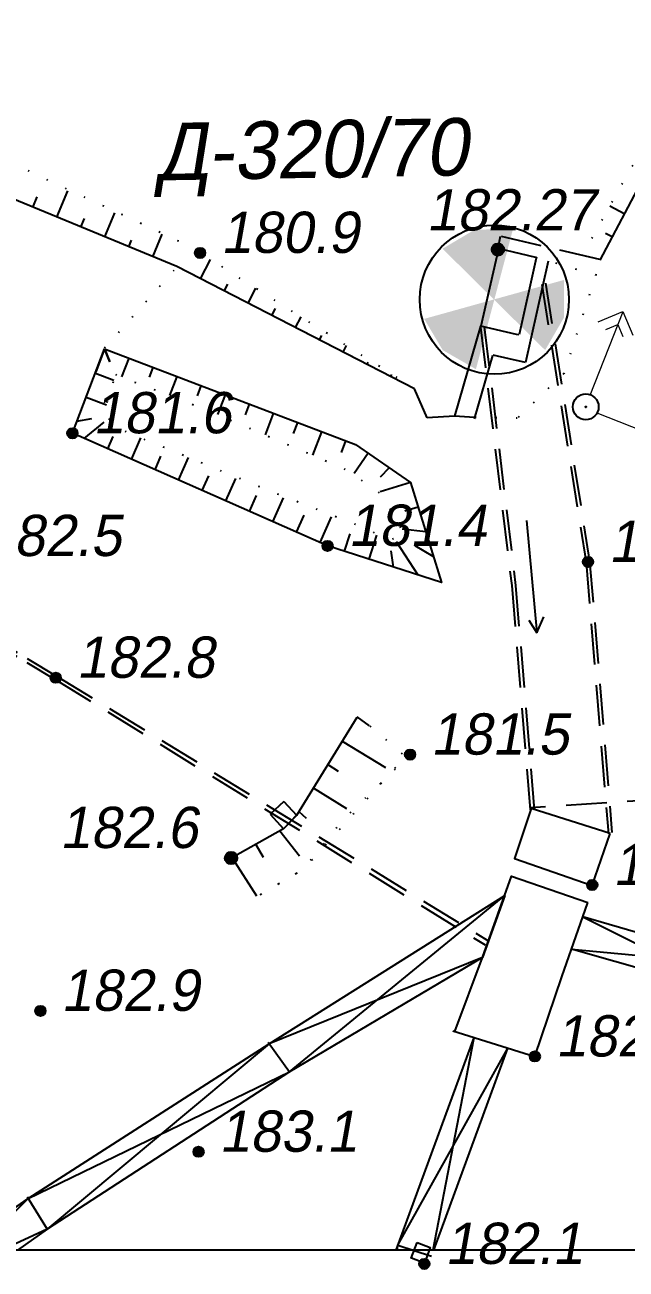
# Model space of a CAD drawing. Header units: millimetres. Extents: x 0 to 6474735, y 0 to 11273163.
# Drawn here: x 3233435.1 to 3233481.7, y 5634882.2 to 5634978.7 of the extents above; entities that cross this region are included whole.
import ezdxf
from ezdxf.enums import TextEntityAlignment as Align

# ---------------------------------------------------------------- set-up
doc = ezdxf.new("R2010")
doc.units = ezdxf.units.MM
for name, pattern in [('ACAD_ISO02W100', [15, 12, -3]), ('ADOT1', [1.6, 0.1, -1.5]), ('HIDDEN2', [4.7625, 3.175, -1.5875])]:
    doc.linetypes.add(name, pattern=pattern)
for name, color, linetype in [('NB', 7, 'Continuous'), ('REGION_OBJ', 7, 'Continuous'), ('ВЫСОТЫ', 7, 'Continuous'), ('ЗАРАМОЧНОЕ ОФ.', 7, 'Continuous'), ('К_РЕЛЬЕФ', 7, 'Continuous'), ('КАНАВА', 7, 'Continuous'), ('НАДЗЕМКА', 7, 'Continuous'), ('ОБОчина', 7, 'Continuous'), ('ПИКЕТЫ', 7, 'Continuous'), ('РЕЛЬЕФ', 7, 'Continuous'), ('ТОКА_СТ', 1, 'Continuous')]:
    doc.layers.add(name, color=color, linetype=linetype)
doc.styles.add('universw', font='universw.shx', dxfattribs={"oblique": 10})

# ---------------------------------------------------------------- blocks, each defined once
blk = doc.blocks.new('piket')
at = {"layer": 'ПИКЕТЫ', "linetype": 'Continuous'}
h = blk.add_hatch(color=7, dxfattribs=at)
edge = h.paths.add_edge_path()
edge.add_arc((0, 0), 0.3, 0, 360)
at = {"layer": 'ПИКЕТЫ', "color": 7, "linetype": 'Continuous'}
blk.add_circle((0, 0), 0.3, dxfattribs=at)
at = {"layer": 'ВЫСОТЫ', "style": 'universw', "oblique": 6}
blk.add_attdef('H', (1.879, -0.227), '', height=2, dxfattribs=at)
at = {"layer": 'ТОКА_СТ', "style": 'universw', "oblique": 6, "flags": 1}
blk.add_attdef('POINT', text='', height=2, dxfattribs=at).set_placement((0, -2.787), align=Align.CENTER)
blk = doc.blocks.new('108_1')
at = {"linetype": 'Continuous'}
h = blk.add_hatch(color=7, dxfattribs=at)
edge = h.paths.add_edge_path()
edge.add_arc((0, 0), 0.0196, 0, 360)
at = {"color": 7, "linetype": 'Continuous'}
for radius in [0.5, 0.0196]:
    blk.add_circle((0, 0), radius, dxfattribs=at)

msp = doc.modelspace()

# ---------------------------------------------------------------- hatches: boundary and pattern name
msp.add_hatch(color=7).paths.add_polyline_path([(3233466.081, 5634955.905), (3233476.924, 5634958.924), (3233476.924, 5634956.006), (3233475.464, 5634953.482), (3233467.503, 5634961.346), (3233470.006, 5634962.826), (3233472.967, 5634962.861), (3233470.094, 5634952.002), (3233467.512, 5634953.484)])
at = {"layer": 'ПИКЕТЫ', "linetype": 'Continuous'}
h = msp.add_hatch(color=7, dxfattribs=at)
edge = h.paths.add_edge_path()
edge.add_arc((3233471.796, 5634961.28), 0.48, 0, 360)
h = msp.add_hatch(color=7, dxfattribs=at)
edge = h.paths.add_edge_path()
edge.add_arc((3233451.095, 5634914.091), 0.48, 0, 360)
h = msp.add_hatch(color=7, dxfattribs=at)
edge = h.paths.add_edge_path()
edge.add_arc((3233451.095, 5634914.091), 0.48, 0, 360)

# ---------------------------------------------------------------- linework, layer by layer
at = {"color": 7, "lineweight": 18}
msp.add_lwpolyline([(3233108.398, 5636373.935), (3234264.428, 5636373.965), (3234264.435, 5634883.717), (3233108.432, 5634883.638)], close=True, dxfattribs=at)
at = {"color": 7, "linetype": 'Continuous'}
msp.add_lwpolyline([(3233108.398, 5636373.935), (3234264.428, 5636373.965), (3234264.428, 5634993.959), (3233893.929, 5634993.934), (3233893.929, 5634883.692), (3233108.432, 5634883.692)], close=True, dxfattribs=at)
at = {"color": 7}
msp.add_circle((3233471.522, 5634957.399), 5.785, dxfattribs=at)
at = {"layer": 'NB', "color": 7, "linetype": 'Continuous', "lineweight": 20}
for p, q in [((3233481.492, 5634956.44), (3233478.941, 5634949.954)), ((3233485.986, 5634946.009), (3233479.514, 5634948.597))]:
    msp.add_line(p, q, dxfattribs=at)
for points in [[(3233479.584, 5634955.678), (3233481.487, 5634956.479), (3233482.265, 5634954.63)], [(3233480.166, 5634955.084), (3233481.093, 5634955.474), (3233481.482, 5634954.548)]]:
    msp.add_lwpolyline(points, dxfattribs=at)
at = {"layer": 'NB', "color": 7, "linetype": 'Continuous'}
for points, elevation in [([(3233480.52, 5634915.99), (3233474.388, 5634917.93), (3233473.079, 5634914.044), (3233479.12, 5634911.968), (3233480.52, 5634915.99)], 182.01), ([(3233468.453, 5634900.635), (3233470.61, 5634906.37), (3233472.863, 5634912.673), (3233478.77, 5634910.63)], 181.87), ([(3233429.545, 5634883.692), (3233435.359, 5634887.682), (3233454.048, 5634899.688), (3233472.33, 5634911.181), (3233470.61, 5634906.37), (3233455.63, 5634897.5), (3233436.83, 5634885.3), (3233434.521, 5634883.692)], 183.71), ([(3233435.359, 5634887.682), (3233455.63, 5634897.5), (3233472.33, 5634911.181)], 183.46), ([(3233468.31, 5634900.68), (3233474.67, 5634898.7), (3233476.75, 5634904.89), (3233478.77, 5634910.63)], 181.87), ([(3233505.43, 5634901.97), (3233491.63, 5634905.67), (3233478.385, 5634909.537), (3233491.13, 5634903.14), (3233505.43, 5634901.97), (3233518.05, 5634895.87)], 181.94), ([(3233504.93, 5634899.33), (3233505.43, 5634901.97), (3233518.84, 5634898.17), (3233518.05, 5634895.87), (3233504.93, 5634899.33), (3233491.13, 5634903.14), (3233477.498, 5634907.016)], 181.94), ([(3233518.84, 5634898.17), (3233504.958, 5634899.477), (3233491.63, 5634905.67), (3233477.519, 5634907.01)], 181.94), ([(3233470.61, 5634906.37), (3233454.048, 5634899.688), (3233436.83, 5634885.3)], 181.87), ([(3233453.96, 5634899.81), (3233455.63, 5634897.5)], 182.89), ([(3233463.899, 5634883.692), (3233469.967, 5634900.164)], 183), ([(3233469.911, 5634900.014), (3233466.746, 5634883.692)], 183), ([(3233463.97, 5634883.692), (3233464.038, 5634884.067), (3233472.542, 5634899.285)], 183), ([(3233466.818, 5634883.692), (3233472.567, 5634899.355)], 180.16), ([(3233435.359, 5634887.682), (3233429.519, 5634883.692)], 183.46), ([(3233435.359, 5634887.682), (3233431.333, 5634883.692)], 183.46), ([(3233435.28, 5634887.81), (3233436.83, 5634885.3)], 183.46), ([(3233436.83, 5634885.3), (3233433.296, 5634883.692)], 183.57), ([(3233436.83, 5634885.3), (3233434.517, 5634883.692)], 183.57), ([(3233464.038, 5634884.067), (3233466.638, 5634883.202)], 183), ([(3233465.531, 5634884.273), (3233466.551, 5634883.893), (3233466.095, 5634882.666), (3233465.087, 5634883.058), (3233465.08, 5634883.061), (3233465.531, 5634884.273)], 183.09)]:
    msp.add_lwpolyline(points, dxfattribs=dict(at, elevation=elevation))
at = {"layer": 'REGION_OBJ', "color": 30, "linetype": 'Continuous'}
msp.add_lwpolyline([(3233465.33, 5634950.49), (3233465.33, 5634950.49)], dxfattribs=at)
at = {"layer": 'К_РЕЛЬЕФ', "color": 7, "linetype": 'ADOT1', "flags": 128}
for points in [[(3233448.48, 5634961.25), (3233430.597, 5634969.615), (3233416.212, 5634981.732), (3233399.042, 5634996.217)], [(3233448.48, 5634961.25), (3233430.597, 5634969.615), (3233416.212, 5634981.732), (3233399.042, 5634996.217)], [(3233493.21, 5634926.74), (3233502.266, 5634933.172), (3233498.29, 5634950.59), (3233486.999, 5634956.812), (3233488.45, 5634965.9), (3233486.68, 5634968.98), (3233482.23, 5634967.78), (3233478.41, 5634960.92)], [(3233465.33, 5634950.49), (3233448.69, 5634961.02)], [(3233461.859, 5634924.338), (3233464.622, 5634921.959), (3233456.702, 5634913.218), (3233453.08, 5634911.09)], [(3233464.98, 5634922.11), (3233459.8, 5634917.08), (3233456.702, 5634913.218), (3233453.08, 5634911.09)]]:
    msp.add_lwpolyline(points, dxfattribs=at)
at = {"layer": 'К_РЕЛЬЕФ', "color": 30, "linetype": 'Continuous', "flags": 128}
for points in [[(3233446.88, 5634959.96), (3233428.05, 5634967.71), (3233415.19, 5634979.66), (3233400.29, 5634990.48)], [(3233465.33, 5634950.49), (3233446.88, 5634959.96)], [(3233460.84, 5634924.98), (3233456.16, 5634917.4), (3233455.17, 5634916.36), (3233451.15, 5634914.1)]]:
    msp.add_lwpolyline(points, dxfattribs=at)
at = {"layer": 'К_РЕЛЬЕФ', "color": 7, "linetype": 'Continuous', "flags": 128}
for points in [[(3233446.88, 5634959.96), (3233428.05, 5634967.71), (3233415.19, 5634979.66), (3233400.29, 5634990.48)], [(3233491.93, 5634927.37), (3233500.47, 5634933.61), (3233497.39, 5634950.1), (3233485.06, 5634955.51), (3233487.49, 5634965.85), (3233486.43, 5634968.05), (3233483.09, 5634966.88), (3233479.71, 5634960.47)], [(3233460.84, 5634924.98), (3233456.16, 5634917.4), (3233455.17, 5634916.36), (3233451.15, 5634914.1)]]:
    msp.add_lwpolyline(points, dxfattribs=at)
at = {"layer": 'К_РЕЛЬЕФ', "color": 30, "linetype": 'ADOT1'}
msp.add_lwpolyline([(3233441.277, 5634953.666), (3233446.907, 5634959.937)], dxfattribs=at)
at = {"layer": 'К_РЕЛЬЕФ', "color": 7, "linetype": 'ADOT1'}
msp.add_lwpolyline([(3233441.277, 5634953.666), (3233446.907, 5634959.937)], dxfattribs=at)
at = {"layer": 'К_РЕЛЬЕФ', "color": 30, "linetype": 'Continuous', "flags": 128}
msp.add_lwpolyline([(3233441.28, 5634953.57), (3233460.74, 5634946.15), (3233465.01, 5634943.22), (3233467.41, 5634935.46), (3233458.58, 5634938.3), (3233438.78, 5634947.03)], close=True, dxfattribs=at)
msp.add_lwpolyline([(3233441.28, 5634953.57), (3233460.74, 5634946.15), (3233465.01, 5634943.22), (3233467.41, 5634935.46), (3233458.58, 5634938.3), (3233438.78, 5634947.03)], close=True, dxfattribs=at)
msp.add_lwpolyline([(3233441.28, 5634953.57), (3233460.74, 5634946.15), (3233465.01, 5634943.22), (3233467.41, 5634935.46), (3233458.58, 5634938.3), (3233438.78, 5634947.03)], close=True, dxfattribs=at)
at = {"layer": 'К_РЕЛЬЕФ', "color": 7, "linetype": 'Continuous', "flags": 128}
msp.add_lwpolyline([(3233441.28, 5634953.57), (3233460.74, 5634946.15), (3233465.01, 5634943.22), (3233467.41, 5634935.46), (3233458.58, 5634938.3), (3233438.78, 5634947.03)], close=True, dxfattribs=at)
at = {"layer": 'К_РЕЛЬЕФ', "color": 30, "linetype": 'Continuous'}
for points in [[(3233441.28, 5634953.57), (3233441.696, 5634952.578)], [(3233441.696, 5634952.578), (3233441.28, 5634953.57)], [(3233441.28, 5634953.57), (3233441.696, 5634952.578)], [(3233451.173, 5634914.098), (3233453.071, 5634911.151)]]:
    msp.add_lwpolyline(points, dxfattribs=at)
at = {"layer": 'К_РЕЛЬЕФ', "color": 6, "linetype": 'Continuous'}
msp.add_lwpolyline([(3233441.696, 5634952.578), (3233441.28, 5634953.57)], dxfattribs=at)
at = {"layer": 'К_РЕЛЬЕФ', "color": 7, "linetype": 'ADOT1', "flags": 128}
msp.add_lwpolyline([(3233442.113, 5634951.584), (3233449.155, 5634948.869), (3233460.021, 5634944.218), (3233462.89, 5634942.192), (3233464.529, 5634939.165), (3233463.505, 5634938.778), (3233460.681, 5634939.985), (3233454.602, 5634942.352), (3233442.718, 5634947.232), (3233441.211, 5634948.457)], close=True, dxfattribs=at)
msp.add_lwpolyline([(3233442.113, 5634951.584), (3233449.155, 5634948.869), (3233460.021, 5634944.218), (3233462.89, 5634942.192), (3233464.529, 5634939.165), (3233463.505, 5634938.778), (3233460.681, 5634939.985), (3233454.602, 5634942.352), (3233442.718, 5634947.232), (3233441.211, 5634948.457)], close=True, dxfattribs=at)
msp.add_lwpolyline([(3233442.113, 5634951.584), (3233449.155, 5634948.869), (3233460.021, 5634944.218), (3233462.89, 5634942.192), (3233464.529, 5634939.165), (3233463.505, 5634938.778), (3233460.681, 5634939.985), (3233454.602, 5634942.352), (3233442.718, 5634947.232), (3233441.211, 5634948.457)], close=True, dxfattribs=at)
msp.add_lwpolyline([(3233442.113, 5634951.584), (3233449.155, 5634948.869), (3233460.021, 5634944.218), (3233462.89, 5634942.192), (3233464.529, 5634939.165), (3233463.505, 5634938.778), (3233460.681, 5634939.985), (3233454.602, 5634942.352), (3233442.718, 5634947.232), (3233441.211, 5634948.457)], close=True, dxfattribs=at)
at = {"layer": 'К_РЕЛЬЕФ', "color": 7, "linetype": 'Continuous'}
for points in [[(3233460.865, 5634925.037), (3233461.814, 5634924.353)], [(3233460.865, 5634925.037), (3233461.814, 5634924.353)], [(3233451.173, 5634914.098), (3233453.071, 5634911.151)]]:
    msp.add_lwpolyline(points, dxfattribs=at)
at = {"layer": 'КАНАВА', "color": 7, "linetype": 'Continuous'}
for p, q in [((3233474.023, 5634940.275), (3233474.829, 5634931.567)), ((3233474.829, 5634931.567), (3233475.353, 5634932.804)), ((3233474.19, 5634932.539), (3233474.829, 5634931.567))]:
    msp.add_line(p, q, dxfattribs=at)
at = {"layer": 'ОБОчина', "linetype": 'ACAD_ISO02W100', "ltscale": 0.3}
for points, elevation in [([(3233404.461, 5634948.194), (3233437.554, 5634928.199), (3233437.554, 5634928.199)], 185.286), ([(3233404.452, 5634947.902), (3233437.392, 5634927.965), (3233437.392, 5634927.965)], 185.299)]:
    msp.add_lwpolyline(points, dxfattribs=dict(at, elevation=elevation))
at = {"layer": 'ПИКЕТЫ', "color": 7, "linetype": 'Continuous'}
for centre in [(3233471.796, 5634961.28, 180.83), (3233451.095, 5634914.091, 182.64), (3233451.095, 5634914.091, 182.64)]:
    msp.add_circle(centre, 0.48, dxfattribs=at)
at = {"layer": 'РЕЛЬЕФ', "color": 7, "linetype": 'Continuous'}
for p, q in [((3233437.578, 5634963.789), (3233438.418, 5634965.829)), ((3233435.717, 5634964.554), (3233436.052, 5634965.366)), ((3233435.717, 5634964.554), (3233436.052, 5634965.366)), ((3233481.595, 5634964.045), (3233480.478, 5634964.634)), ((3233439.438, 5634963.023), (3233439.712, 5634963.688)), ((3233439.438, 5634963.023), (3233439.712, 5634963.688)), ((3233441.299, 5634962.257), (3233442.07, 5634964.131)), ((3233441.299, 5634962.257), (3233442.07, 5634964.131)), ((3233445.02, 5634960.726), (3233445.743, 5634962.483)), ((3233445.02, 5634960.726), (3233445.743, 5634962.483)), ((3233480.653, 5634962.258), (3233480.144, 5634962.525)), ((3233443.159, 5634961.491), (3233443.373, 5634962.01)), ((3233443.159, 5634961.491), (3233443.373, 5634962.01)), ((3233465.316, 5634950.485), (3233446.928, 5634959.937)), ((3233448.725, 5634959.013), (3233449.494, 5634960.511)), ((3233475.708, 5634960.391), (3233473.951, 5634952.521)), ((3233450.57, 5634958.066), (3233450.838, 5634958.587)), ((3233452.415, 5634957.119), (3233453.013, 5634958.284)), ((3233454.26, 5634956.172), (3233454.539, 5634956.715)), ((3233456.105, 5634955.225), (3233456.532, 5634956.057)), ((3233457.95, 5634954.278), (3233458.13, 5634954.628)), ((3233459.795, 5634953.331), (3233460.051, 5634953.83)), ((3233443.15, 5634952.857), (3233442.594, 5634951.398)), ((3233443.15, 5634952.857), (3233442.594, 5634951.398)), ((3233469.975, 5634948.161), (3233471.411, 5634953.063)), ((3233445.02, 5634952.144), (3233444.731, 5634951.387)), ((3233445.02, 5634952.144), (3233444.731, 5634951.387)), ((3233461.64, 5634952.384), (3233461.721, 5634952.542)), ((3233440.565, 5634951.701), (3233441.99, 5634951.156)), ((3233446.89, 5634951.431), (3233446.328, 5634949.958)), ((3233463.485, 5634951.437), (3233463.57, 5634951.603)), ((3233448.76, 5634950.718), (3233448.458, 5634949.926)), ((3233448.76, 5634950.718), (3233448.458, 5634949.926)), ((3233450.63, 5634950.005), (3233450.05, 5634948.485)), ((3233466.307, 5634948.233), (3233465.316, 5634950.485)), ((3233439.851, 5634949.831), (3233441.433, 5634949.227)), ((3233452.499, 5634949.292), (3233452.184, 5634948.464)), ((3233439.136, 5634947.962), (3233440.282, 5634948.179)), ((3233439.136, 5634947.962), (3233440.282, 5634948.179)), ((3233454.369, 5634948.579), (3233453.733, 5634946.909)), ((3233468.44, 5634948.353), (3233466.307, 5634948.233)), ((3233469.972, 5634948.263), (3233468.44, 5634948.353)), ((3233439.698, 5634946.625), (3233441.24, 5634947.896)), ((3233439.698, 5634946.625), (3233441.24, 5634947.896)), ((3233456.239, 5634947.866), (3233455.91, 5634947.003)), ((3233456.239, 5634947.866), (3233455.91, 5634947.003)), ((3233458.109, 5634947.153), (3233457.415, 5634945.333)), ((3233458.109, 5634947.153), (3233457.415, 5634945.333)), ((3233441.529, 5634945.818), (3233441.952, 5634946.778)), ((3233443.36, 5634945.01), (3233444.091, 5634946.668)), ((3233443.36, 5634945.01), (3233444.091, 5634946.668)), ((3233459.979, 5634946.44), (3233459.636, 5634945.541)), ((3233459.979, 5634946.44), (3233459.636, 5634945.541)), ((3233445.191, 5634944.203), (3233445.656, 5634945.256)), ((3233445.191, 5634944.203), (3233445.656, 5634945.256)), ((3233447.023, 5634943.396), (3233447.795, 5634945.147)), ((3233447.023, 5634943.396), (3233447.795, 5634945.147)), ((3233461.719, 5634945.478), (3233460.639, 5634943.905)), ((3233461.719, 5634945.478), (3233460.639, 5634943.905)), ((3233463.369, 5634944.346), (3233462.664, 5634943.638)), ((3233448.854, 5634942.588), (3233449.359, 5634943.735)), ((3233448.854, 5634942.588), (3233449.359, 5634943.735)), ((3233450.685, 5634941.781), (3233451.458, 5634943.534)), ((3233465.013, 5634943.21), (3233462.659, 5634942.482)), ((3233452.516, 5634940.974), (3233453.063, 5634942.214)), ((3233452.516, 5634940.974), (3233453.063, 5634942.214)), ((3233454.347, 5634940.166), (3233455.164, 5634942.019)), ((3233454.347, 5634940.166), (3233455.164, 5634942.019)), ((3233465.604, 5634941.298), (3233464.584, 5634940.982)), ((3233456.178, 5634939.359), (3233456.766, 5634940.692)), ((3233456.178, 5634939.359), (3233456.766, 5634940.692)), ((3233458.009, 5634938.552), (3233458.894, 5634940.557)), ((3233458.009, 5634938.552), (3233458.894, 5634940.557)), ((3233466.196, 5634939.386), (3233464.379, 5634939.585)), ((3233466.196, 5634939.386), (3233464.379, 5634939.585)), ((3233459.891, 5634937.878), (3233460.326, 5634939.23)), ((3233461.797, 5634937.265), (3233462.399, 5634939.139)), ((3233461.797, 5634937.265), (3233462.399, 5634939.139)), ((3233465.607, 5634936.04), (3233463.937, 5634938.617)), ((3233463.702, 5634936.653), (3233463.522, 5634937.917)), ((3233463.702, 5634936.653), (3233463.522, 5634937.917)), ((3233466.787, 5634937.474), (3233465.369, 5634938.3)), ((3233466.787, 5634937.474), (3233465.369, 5634938.3)), ((3233459.718, 5634923.162), (3233463.076, 5634921.117)), ((3233459.718, 5634923.162), (3233463.076, 5634921.117)), ((3233458.595, 5634921.344), (3233459.413, 5634920.835)), ((3233458.595, 5634921.344), (3233459.413, 5634920.835)), ((3233457.473, 5634919.526), (3233460.049, 5634917.938)), ((3233457.473, 5634919.526), (3233460.049, 5634917.938)), ((3233455.18, 5634918.467), (3233454.138, 5634917.502)), ((3233455.18, 5634918.467), (3233456.179, 5634917.427)), ((3233454.138, 5634917.502), (3233455.17, 5634916.366)), ((3233456.179, 5634917.427), (3233455.184, 5634916.375)), ((3233456.35, 5634917.708), (3233456.922, 5634917.186)), ((3233456.35, 5634917.708), (3233456.922, 5634917.186)), ((3233454.875, 5634916.194), (3233456.411, 5634914.266)), ((3233454.875, 5634916.194), (3233456.411, 5634914.266)), ((3233453.012, 5634915.147), (3233453.585, 5634914.15)), ((3233453.012, 5634915.147), (3233453.585, 5634914.15))]:
    msp.add_line(p, q, dxfattribs=at)
at = {"layer": 'РЕЛЬЕФ', "color": 141, "linetype": 'Continuous'}
msp.add_line((3233437.578, 5634963.789), (3233438.418, 5634965.829), dxfattribs=at)
at = {"layer": 'РЕЛЬЕФ', "color": 7, "linetype": 'ADOT1'}
for p, q in [((3233479.404, 5634959.342), (3233476.911, 5634951.656)), ((3233476.911, 5634951.656), (3233473.306, 5634948.203)), ((3233473.306, 5634948.203), (3233469.972, 5634948.263))]:
    msp.add_line(p, q, dxfattribs=at)
at = {"layer": 'РЕЛЬЕФ', "color": 30, "linetype": 'Continuous'}
for p, q in [((3233441.28, 5634953.57), (3233440.603, 5634951.795)), ((3233441.28, 5634953.57), (3233440.603, 5634951.795)), ((3233440.565, 5634951.701), (3233441.99, 5634951.156)), ((3233446.89, 5634951.431), (3233446.328, 5634949.958)), ((3233450.63, 5634950.005), (3233450.05, 5634948.485)), ((3233439.851, 5634949.831), (3233441.433, 5634949.227)), ((3233452.499, 5634949.292), (3233452.184, 5634948.464)), ((3233454.369, 5634948.579), (3233453.733, 5634946.909)), ((3233441.529, 5634945.818), (3233441.952, 5634946.778)), ((3233463.369, 5634944.346), (3233462.664, 5634943.638)), ((3233450.685, 5634941.781), (3233451.458, 5634943.534)), ((3233465.013, 5634943.21), (3233462.659, 5634942.482)), ((3233465.604, 5634941.298), (3233464.584, 5634940.982)), ((3233459.891, 5634937.878), (3233460.326, 5634939.23)), ((3233465.607, 5634936.04), (3233463.937, 5634938.617))]:
    msp.add_line(p, q, dxfattribs=at)
at = {"layer": 'РЕЛЬЕФ', "color": 7, "linetype": 'ByBlock'}
for p, q in [((3233472.685, 5634952.802), (3233471.428, 5634953.085)), ((3233473.951, 5634952.521), (3233472.685, 5634952.802))]:
    msp.add_line(p, q, dxfattribs=at)
at = {"layer": 'РЕЛЬЕФ', "color": 7, "linetype": 'Continuous'}
for points in [[(3233471.818, 5634961.384), (3233471.992, 5634962.312)], [(3233471.834, 5634961.341), (3233470.476, 5634955.336)], [(3233474.769, 5634960.603), (3233473.44, 5634954.699)], [(3233468.444, 5634948.349), (3233470.476, 5634955.336)]]:
    msp.add_lwpolyline(points, dxfattribs=at)
at = {"layer": 'РЕЛЬЕФ', "color": 7, "linetype": 'HIDDEN2'}
for points in [[(3233479.703, 5634960.498), (3233475.157, 5634961.571), (3233471.992, 5634962.312)], [(3233474.841, 5634960.625), (3233474.736, 5634960.675), (3233471.832, 5634961.369)], [(3233475.482, 5634958.671), (3233478.917, 5634937.099), (3233480.651, 5634916.063)], [(3233475.208, 5634958.575), (3233478.643, 5634937.003), (3233480.376, 5634915.967)], [(3233470.443, 5634955.259), (3233472.871, 5634935.219), (3233474.315, 5634917.819)], [(3233470.744, 5634955.275), (3233473.172, 5634935.235), (3233474.616, 5634917.834)], [(3233437.483, 5634927.924), (3233470.806, 5634907.349)], [(3233437.601, 5634928.177), (3233471.102, 5634907.639)], [(3233485.006, 5634918.667), (3233474.325, 5634917.987)]]:
    msp.add_lwpolyline(points, dxfattribs=at)
at = {"layer": 'РЕЛЬЕФ', "color": 7, "linetype": 'ADOT1'}
msp.add_lwpolyline([(3233479.455, 5634959.287), (3233475.708, 5634960.391)], dxfattribs=at)
at = {"layer": 'РЕЛЬЕФ', "color": 7, "linetype": 'ByBlock'}
msp.add_lwpolyline([(3233473.422, 5634954.662), (3233473.24, 5634954.697), (3233470.476, 5634955.336)], dxfattribs=at)

# ---------------------------------------------------------------- block references
at = {"layer": 'НАДЗЕМКА', "color": 7, "xscale": 2, "yscale": 2, "zscale": 2}
msp.add_blockref('108_1', (3233478.612, 5634949.081), dxfattribs=at)
at = {"layer": 'ПИКЕТЫ', "color": 4}
ref = msp.add_blockref('piket', (3233448.69, 5634961.02, 180.93), dxfattribs=dict(at, xscale=1.333333333333333, yscale=1.333333333333333, zscale=1.333333333333333))
ref.add_attrib('H', '180.9', (3233450.29, 5634961.02, 180.93), dxfattribs={"layer": 'ВЫСОТЫ', "height": 3.2, "style": 'universw', "oblique": 10})
ref = msp.add_blockref('piket', (3233448.69, 5634961.02, 180.93), dxfattribs=dict(at, xscale=1.333333333333333, yscale=1.333333333333333, zscale=1.333333333333333))
ref.add_attrib('H', '180.9', (3233450.29, 5634961.02, 180.93), dxfattribs={"layer": 'ВЫСОТЫ', "height": 3.2, "style": 'universw', "oblique": 10})
ref = msp.add_blockref('piket', (3233438.78, 5634947.03, 181.62), dxfattribs=dict(at, xscale=1.333333333333333, yscale=1.333333333333333, zscale=1.333333333333333))
ref.add_attrib('H', '181.6', (3233440.38, 5634947.03, 181.62), dxfattribs={"layer": 'ВЫСОТЫ', "height": 3.2, "style": 'universw', "oblique": 10})
ref = msp.add_blockref('piket', (3233438.78, 5634947.03, 181.62), dxfattribs=dict(at, xscale=1.333333333333333, yscale=1.333333333333333, zscale=1.333333333333333))
ref.add_attrib('H', '181.6', (3233440.38, 5634947.03, 181.62), dxfattribs={"layer": 'ВЫСОТЫ', "height": 3.2, "style": 'universw', "oblique": 10})
ref = msp.add_blockref('piket', (3233458.58, 5634938.3, 181.44), dxfattribs=dict(at, xscale=1.333333333333333, yscale=1.333333333333333, zscale=1.333333333333333))
ref.add_attrib('H', '181.4', (3233460.18, 5634938.3, 181.44), dxfattribs={"layer": 'ВЫСОТЫ', "height": 3.2, "style": 'universw', "oblique": 10})
ref = msp.add_blockref('piket', (3233458.58, 5634938.3, 181.44), dxfattribs=dict(at, xscale=1.333333333333333, yscale=1.333333333333333, zscale=1.333333333333333))
ref.add_attrib('H', '181.4', (3233460.18, 5634938.3, 181.44), dxfattribs={"layer": 'ВЫСОТЫ', "height": 3.2, "style": 'universw', "oblique": 10})
ref = msp.add_blockref('piket', (3233430.26, 5634937.51, 182.54), dxfattribs=dict(at, xscale=1.333333333333333, yscale=1.333333333333333, zscale=1.333333333333333))
ref.add_attrib('H', '182.5', (3233431.86, 5634937.51, 182.54), dxfattribs={"layer": 'ВЫСОТЫ', "height": 3.2, "style": 'universw', "oblique": 10})
ref = msp.add_blockref('piket', (3233430.26, 5634937.51, 182.54), dxfattribs=dict(at, xscale=1.333333333333333, yscale=1.333333333333333, zscale=1.333333333333333))
ref.add_attrib('H', '182.5', (3233431.86, 5634937.51, 182.54), dxfattribs={"layer": 'ВЫСОТЫ', "height": 3.2, "style": 'universw', "oblique": 10})
ref = msp.add_blockref('piket', (3233478.79, 5634937.06, 181.39), dxfattribs=dict(at, xscale=1.333333333333333, yscale=1.333333333333333, zscale=1.333333333333333))
ref.add_attrib('H', '181.4', (3233480.39, 5634937.06, 181.39), dxfattribs={"layer": 'ВЫСОТЫ', "height": 3.2, "style": 'universw', "oblique": 10})
ref = msp.add_blockref('piket', (3233478.79, 5634937.06, 181.39), dxfattribs=dict(at, xscale=1.333333333333333, yscale=1.333333333333333, zscale=1.333333333333333))
ref.add_attrib('H', '181.4', (3233480.39, 5634937.06, 181.39), dxfattribs={"layer": 'ВЫСОТЫ', "height": 3.2, "style": 'universw', "oblique": 10})
ref = msp.add_blockref('piket', (3233437.49, 5634928.07, 182.76), dxfattribs=dict(at, xscale=1.333333333333333, yscale=1.333333333333333, zscale=1.333333333333333))
ref.add_attrib('H', '182.8', (3233439.09, 5634928.07, 182.76), dxfattribs={"layer": 'ВЫСОТЫ', "height": 3.2, "style": 'universw', "oblique": 10})
ref = msp.add_blockref('piket', (3233437.49, 5634928.07, 182.76), dxfattribs=dict(at, xscale=1.333333333333333, yscale=1.333333333333333, zscale=1.333333333333333))
ref.add_attrib('H', '182.8', (3233439.09, 5634928.07, 182.76), dxfattribs={"layer": 'ВЫСОТЫ', "height": 3.2, "style": 'universw', "oblique": 10})
ref = msp.add_blockref('piket', (3233464.98, 5634922.11, 181.49), dxfattribs=dict(at, xscale=1.333333333333333, yscale=1.333333333333333, zscale=1.333333333333333))
ref.add_attrib('H', '181.5', (3233466.58, 5634922.11, 181.49), dxfattribs={"layer": 'ВЫСОТЫ', "height": 3.2, "style": 'universw', "oblique": 10})
ref = msp.add_blockref('piket', (3233464.98, 5634922.11, 181.49), dxfattribs=dict(at, xscale=1.333333333333333, yscale=1.333333333333333, zscale=1.333333333333333))
ref.add_attrib('H', '181.5', (3233466.58, 5634922.11, 181.49), dxfattribs={"layer": 'ВЫСОТЫ', "height": 3.2, "style": 'universw', "oblique": 10})
ref = msp.add_blockref('piket', (3233479.12, 5634912.001, 182.02), dxfattribs=dict(at, xscale=1.333333333333333, yscale=1.333333333333333, zscale=1.333333333333333))
ref.add_attrib('H', '182.0', (3233480.72, 5634912.001, 182.02), dxfattribs={"layer": 'ВЫСОТЫ', "height": 3.2, "style": 'universw', "oblique": 10})
ref = msp.add_blockref('piket', (3233436.3, 5634902.24, 182.87), dxfattribs=dict(at, xscale=1.333333333333333, yscale=1.333333333333333, zscale=1.333333333333333))
ref.add_attrib('H', '182.9', (3233437.9, 5634902.24, 182.87), dxfattribs={"layer": 'ВЫСОТЫ', "height": 3.2, "style": 'universw', "oblique": 10})
ref = msp.add_blockref('piket', (3233436.3, 5634902.24, 182.87), dxfattribs=dict(at, xscale=1.333333333333333, yscale=1.333333333333333, zscale=1.333333333333333))
ref.add_attrib('H', '182.9', (3233437.9, 5634902.24, 182.87), dxfattribs={"layer": 'ВЫСОТЫ', "height": 3.2, "style": 'universw', "oblique": 10})
ref = msp.add_blockref('piket', (3233474.67, 5634898.7, 182.24), dxfattribs=dict(at, xscale=1.333333333333333, yscale=1.333333333333333, zscale=1.333333333333333))
ref.add_attrib('H', '182.2', (3233476.27, 5634898.7, 182.24), dxfattribs={"layer": 'ВЫСОТЫ', "height": 3.2, "style": 'universw', "oblique": 10})
ref = msp.add_blockref('piket', (3233474.67, 5634898.7, 182.24), dxfattribs=dict(at, xscale=1.333333333333333, yscale=1.333333333333333, zscale=1.333333333333333))
ref.add_attrib('H', '182.2', (3233476.27, 5634898.7, 182.24), dxfattribs={"layer": 'ВЫСОТЫ', "height": 3.2, "style": 'universw', "oblique": 10})
ref = msp.add_blockref('piket', (3233448.57, 5634891.31, 183.05), dxfattribs=dict(at, xscale=1.333333333333333, yscale=1.333333333333333, zscale=1.333333333333333))
ref.add_attrib('H', '183.1', (3233450.17, 5634891.31, 183.05), dxfattribs={"layer": 'ВЫСОТЫ', "height": 3.2, "style": 'universw', "oblique": 10})
ref = msp.add_blockref('piket', (3233448.57, 5634891.31, 183.05), dxfattribs=dict(at, xscale=1.333333333333333, yscale=1.333333333333333, zscale=1.333333333333333))
ref.add_attrib('H', '183.1', (3233450.17, 5634891.31, 183.05), dxfattribs={"layer": 'ВЫСОТЫ', "height": 3.2, "style": 'universw', "oblique": 10})
ref = msp.add_blockref('piket', (3233466.09, 5634882.61, 182.06), dxfattribs=dict(at, xscale=1.333333333333333, yscale=1.333333333333333, zscale=1.333333333333333))
ref.add_attrib('H', '182.1', (3233467.69, 5634882.61, 182.06), dxfattribs={"layer": 'ВЫСОТЫ', "height": 3.2, "style": 'universw', "oblique": 10})
ref = msp.add_blockref('piket', (3233466.09, 5634882.61, 182.06), dxfattribs=dict(at, xscale=1.333333333333333, yscale=1.333333333333333, zscale=1.333333333333333))
ref.add_attrib('H', '182.1', (3233467.69, 5634882.61, 182.06), dxfattribs={"layer": 'ВЫСОТЫ', "height": 3.2, "style": 'universw', "oblique": 10})

# ---------------------------------------------------------------- texts
at = {"layer": 'ВЫСОТЫ', "style": 'universw', "oblique": 10}
for tag, p in [('182.27', (3233472.787, 5634962.764, 180.83)), ('182.6', (3233443.153, 5634914.866, 182.64))]:
    msp.add_attdef(tag, text='', height=3.2, dxfattribs=at).set_placement(p, align=Align.CENTER)
at = {"layer": 'ЗАРАМОЧНОЕ ОФ.', "color": 1, "linetype": 'Continuous', "insert": (3233445.202, 5634971.086, -590.08), "char_height": 4.45, "width": 28.79786, "attachment_point": 1, "rotation": 0.9607, "style": 'universw'}
msp.add_mtext('{\\C18;\\c0;Д-320/70}', dxfattribs=at)

doc.saveas('drawing.dxf')
